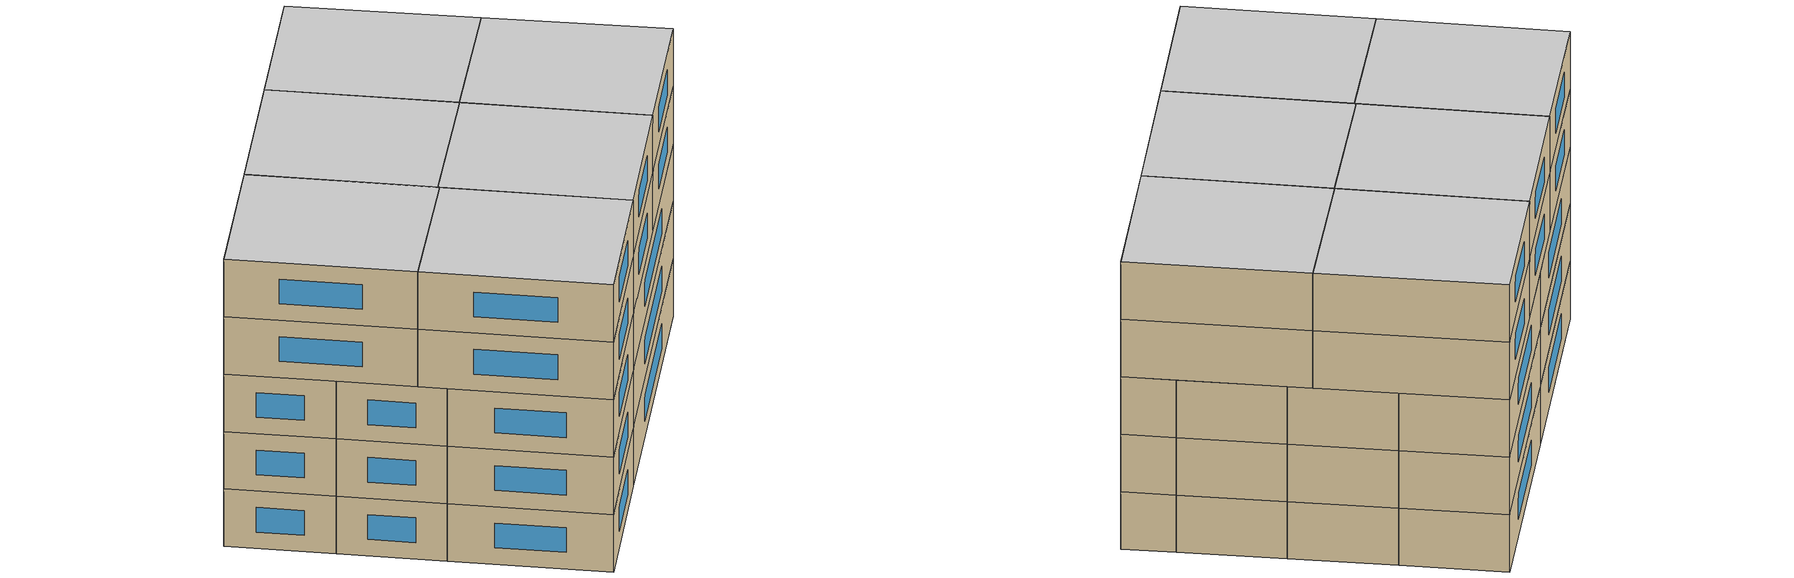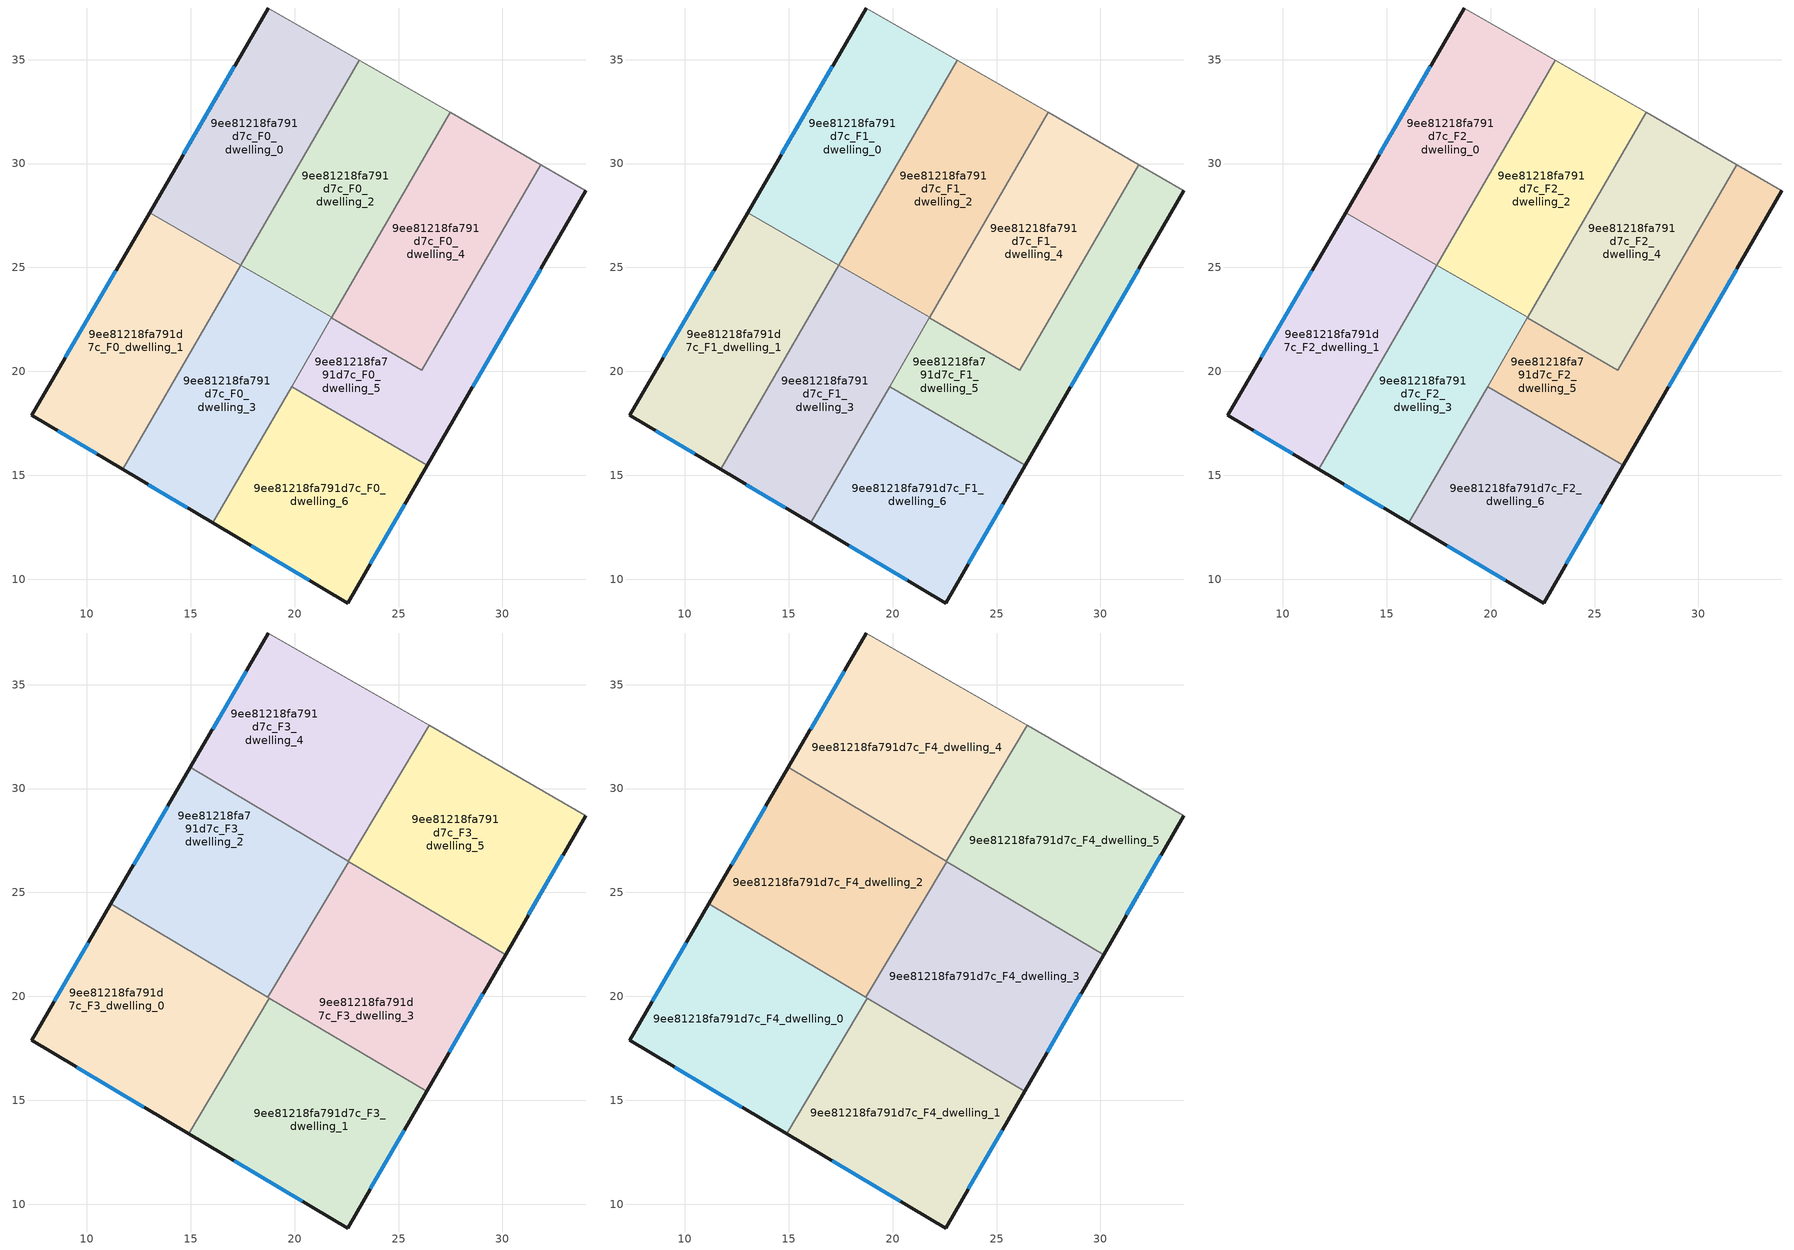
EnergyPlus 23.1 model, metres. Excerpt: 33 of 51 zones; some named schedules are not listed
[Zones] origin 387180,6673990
9ee81218fa791d7c_F0_dwelling_0
 floor ground (EU_floor_Construction): 23.1,34.98 17.4,25.11 13.01,27.64 18.73,37.49 z0
 wall outside (EU_wall_Construction): 18.73,37.49 13.01,27.64 z0:3
 wall adiabatic (EU_wall_Construction): 23.1,34.98 18.73,37.49 z0:3
 wall to 9ee81218fa791d7c_F0_dwelling_1 (EU_wall_Construction): 13.01,27.64 17.4,25.11 z0:3
 wall to 9ee81218fa791d7c_F0_dwelling_2 (EU_wall_Construction): 17.4,25.12 23.1,34.98 z0:3
 window (EU_Window_Construction): 17.1,34.68 14.65,30.46 z0.86:2.14
9ee81218fa791d7c_F0_dwelling_1
 floor ground (EU_floor_Construction): 17.4,25.11 11.72,15.28 7.34,17.88 13.01,27.64 z0
 wall outside (EU_wall_Construction): 13.01,27.64 7.34,17.88 11.72,15.28 z0:3
 wall to 9ee81218fa791d7c_F0_dwelling_3 (EU_wall_Construction): 11.72,15.28 17.4,25.11 z0:3
 window (EU_Window_Construction): 11.39,24.85 8.96,20.67 / 8.59,17.14 10.47,16.02 z0.86:2.14
9ee81218fa791d7c_F0_dwelling_2
 floor ground (EU_floor_Construction): 27.47,32.46 21.78,22.59 17.4,25.12 23.1,34.98 z0
 wall adiabatic (EU_wall_Construction): 27.47,32.46 23.1,34.98 z0:3
 wall to 9ee81218fa791d7c_F0_dwelling_3 (EU_wall_Construction): 17.4,25.12 21.78,22.59 z0:3
 wall to 9ee81218fa791d7c_F0_dwelling_4 (EU_wall_Construction): 21.78,22.59 27.47,32.46 z0:3
9ee81218fa791d7c_F0_dwelling_3
 floor ground (EU_floor_Construction): 21.78,22.59 16.06,12.7 11.72,15.28 17.4,25.12 z0
 wall outside (EU_wall_Construction): 11.72,15.28 16.06,12.7 z0:3
 wall to 9ee81218fa791d7c_F0_dwelling_6 (EU_wall_Construction): 16.06,12.7 19.85,19.27 z0:3
 wall to 9ee81218fa791d7c_F0_dwelling_5 (EU_wall_Construction): 19.85,19.27 21.76,22.57 z0:3
 wall to 9ee81218fa791d7c_F0_dwelling_4 (EU_wall_Construction): 21.76,22.57 21.77,22.59 z0:3
 window (EU_Window_Construction): 12.96,14.54 14.82,13.44 z0.86:2.14
9ee81218fa791d7c_F0_dwelling_4
 floor ground (EU_floor_Construction): 31.84,29.95 26.12,20.05 21.76,22.57 27.47,32.46 z0
 wall adiabatic (EU_wall_Construction): 31.84,29.95 27.47,32.46 z0:3
 wall to 9ee81218fa791d7c_F0_dwelling_5 (EU_wall_Construction): 21.76,22.57 26.12,20.05 31.84,29.95 z0:3
9ee81218fa791d7c_F0_dwelling_5
 floor ground (EU_floor_Construction): 34.02,28.7 26.39,15.49 19.85,19.26 21.76,22.57 26.12,20.05 31.84,29.95 z0
 wall outside (EU_wall_Construction): 26.39,15.49 34.02,28.7 z0:3
 wall adiabatic (EU_wall_Construction): 34.02,28.7 31.84,29.95 z0:3
 wall to 9ee81218fa791d7c_F0_dwelling_6 (EU_wall_Construction): 19.85,19.26 26.39,15.49 z0:3
 window (EU_Window_Construction): 28.57,19.26 31.84,24.93 z0.86:2.14
9ee81218fa791d7c_F0_dwelling_6
 floor ground (EU_floor_Construction): 26.39,15.49 22.55,8.85 16.06,12.7 19.85,19.26 z0
 wall outside (EU_wall_Construction): 16.06,12.7 22.55,8.85 26.39,15.49 z0:3
 window (EU_Window_Construction): 23.65,10.75 25.29,13.59 / 17.92,11.6 20.7,9.95 z0.86:2.14
9ee81218fa791d7c_F1_dwelling_0
 floor to 9ee81218fa791d7c_F0_dwelling_0 (EU_floor_Construction): 23.1,34.98 17.4,25.11 13.01,27.64 18.73,37.49 z3
 wall outside (EU_wall_Construction): 18.73,37.49 13.01,27.64 z3:6
 wall adiabatic (EU_wall_Construction): 23.1,34.98 18.73,37.49 z3:6
 wall to 9ee81218fa791d7c_F1_dwelling_1 (EU_wall_Construction): 13.01,27.64 17.4,25.11 z3:6
 wall to 9ee81218fa791d7c_F1_dwelling_2 (EU_wall_Construction): 17.4,25.12 23.1,34.98 z3:6
 window (EU_Window_Construction): 17.1,34.68 14.65,30.46 z3.86:5.14
9ee81218fa791d7c_F1_dwelling_1
 floor to 9ee81218fa791d7c_F0_dwelling_1 (EU_floor_Construction): 17.4,25.11 11.72,15.28 7.34,17.88 13.01,27.64 z3
 wall outside (EU_wall_Construction): 13.01,27.64 7.34,17.88 11.72,15.28 z3:6
 wall to 9ee81218fa791d7c_F1_dwelling_3 (EU_wall_Construction): 11.72,15.28 17.4,25.11 z3:6
 window (EU_Window_Construction): 11.39,24.85 8.96,20.67 / 8.59,17.14 10.47,16.02 z3.86:5.14
9ee81218fa791d7c_F1_dwelling_2
 floor to 9ee81218fa791d7c_F0_dwelling_2 (EU_floor_Construction): 27.47,32.46 21.78,22.59 17.4,25.12 23.1,34.98 z3
 wall adiabatic (EU_wall_Construction): 27.47,32.46 23.1,34.98 z3:6
 wall to 9ee81218fa791d7c_F1_dwelling_3 (EU_wall_Construction): 17.4,25.12 21.78,22.59 z3:6
 wall to 9ee81218fa791d7c_F1_dwelling_4 (EU_wall_Construction): 21.78,22.59 27.47,32.46 z3:6
9ee81218fa791d7c_F1_dwelling_3
 floor to 9ee81218fa791d7c_F0_dwelling_3 (EU_floor_Construction): 21.78,22.59 16.06,12.7 11.72,15.28 17.4,25.12 z3
 wall outside (EU_wall_Construction): 11.72,15.28 16.06,12.7 z3:6
 wall to 9ee81218fa791d7c_F1_dwelling_6 (EU_wall_Construction): 16.06,12.7 19.85,19.27 z3:6
 wall to 9ee81218fa791d7c_F1_dwelling_5 (EU_wall_Construction): 19.85,19.27 21.76,22.57 z3:6
 wall to 9ee81218fa791d7c_F1_dwelling_4 (EU_wall_Construction): 21.76,22.57 21.77,22.59 z3:6
 window (EU_Window_Construction): 12.96,14.54 14.82,13.44 z3.86:5.14
9ee81218fa791d7c_F1_dwelling_4
 floor to 9ee81218fa791d7c_F0_dwelling_4 (EU_floor_Construction): 31.84,29.95 26.12,20.05 21.76,22.57 27.47,32.46 z3
 wall adiabatic (EU_wall_Construction): 31.84,29.95 27.47,32.46 z3:6
 wall to 9ee81218fa791d7c_F1_dwelling_5 (EU_wall_Construction): 21.76,22.57 26.12,20.05 31.84,29.95 z3:6
9ee81218fa791d7c_F1_dwelling_5
 floor to 9ee81218fa791d7c_F0_dwelling_5 (EU_floor_Construction): 34.02,28.7 26.39,15.49 19.85,19.26 21.76,22.57 26.12,20.05 31.84,29.95 z3
 wall outside (EU_wall_Construction): 26.39,15.49 34.02,28.7 z3:6
 wall adiabatic (EU_wall_Construction): 34.02,28.7 31.84,29.95 z3:6
 wall to 9ee81218fa791d7c_F1_dwelling_6 (EU_wall_Construction): 19.85,19.26 26.39,15.49 z3:6
 window (EU_Window_Construction): 28.57,19.26 31.84,24.93 z3.86:5.14
9ee81218fa791d7c_F1_dwelling_6
 floor to 9ee81218fa791d7c_F0_dwelling_6 (EU_floor_Construction): 26.39,15.49 22.55,8.85 16.06,12.7 19.85,19.26 z3
 wall outside (EU_wall_Construction): 16.06,12.7 22.55,8.85 26.39,15.49 z3:6
 window (EU_Window_Construction): 23.65,10.75 25.29,13.59 / 17.92,11.6 20.7,9.95 z3.86:5.14
9ee81218fa791d7c_F2_dwelling_0
 floor to 9ee81218fa791d7c_F1_dwelling_0 (EU_floor_Construction): 23.1,34.98 17.4,25.11 13.01,27.64 18.73,37.49 z6
 wall outside (EU_wall_Construction): 18.73,37.49 13.01,27.64 z6:9
 wall adiabatic (EU_wall_Construction): 23.1,34.98 18.73,37.49 z6:9
 wall to 9ee81218fa791d7c_F2_dwelling_1 (EU_wall_Construction): 13.01,27.64 17.4,25.11 z6:9
 wall to 9ee81218fa791d7c_F2_dwelling_2 (EU_wall_Construction): 17.4,25.12 23.1,34.98 z6:9
 window (EU_Window_Construction): 17.1,34.68 14.65,30.46 z6.86:8.14
 ceiling adiabatic (EU_roof_Construction): 19.32,28.44 23.1,34.98 18.73,37.49 14.97,31.02 z9
9ee81218fa791d7c_F2_dwelling_1
 floor to 9ee81218fa791d7c_F1_dwelling_1 (EU_floor_Construction): 17.4,25.11 11.72,15.28 7.34,17.88 13.01,27.64 z6
 wall outside (EU_wall_Construction): 13.01,27.64 7.34,17.88 11.72,15.28 z6:9
 wall to 9ee81218fa791d7c_F2_dwelling_3 (EU_wall_Construction): 11.72,15.28 17.4,25.11 z6:9
 window (EU_Window_Construction): 11.39,24.85 8.96,20.67 / 8.59,17.14 10.47,16.02 z6.86:8.14
9ee81218fa791d7c_F2_dwelling_2
 floor to 9ee81218fa791d7c_F1_dwelling_2 (EU_floor_Construction): 27.47,32.46 21.78,22.59 17.4,25.12 23.1,34.98 z6
 wall adiabatic (EU_wall_Construction): 27.47,32.46 23.1,34.98 z6:9
 wall to 9ee81218fa791d7c_F2_dwelling_3 (EU_wall_Construction): 17.4,25.12 21.78,22.59 z6:9
 wall to 9ee81218fa791d7c_F2_dwelling_4 (EU_wall_Construction): 21.78,22.59 27.47,32.46 z6:9
9ee81218fa791d7c_F2_dwelling_3
 floor to 9ee81218fa791d7c_F1_dwelling_3 (EU_floor_Construction): 21.78,22.59 16.06,12.7 11.72,15.28 17.4,25.12 z6
 wall outside (EU_wall_Construction): 11.72,15.28 16.06,12.7 z6:9
 wall to 9ee81218fa791d7c_F2_dwelling_6 (EU_wall_Construction): 16.06,12.7 19.85,19.27 z6:9
 wall to 9ee81218fa791d7c_F2_dwelling_5 (EU_wall_Construction): 19.85,19.27 21.76,22.57 z6:9
 wall to 9ee81218fa791d7c_F2_dwelling_4 (EU_wall_Construction): 21.76,22.57 21.77,22.59 z6:9
 window (EU_Window_Construction): 12.96,14.54 14.82,13.44 z6.86:8.14
9ee81218fa791d7c_F2_dwelling_4
 floor to 9ee81218fa791d7c_F1_dwelling_4 (EU_floor_Construction): 31.84,29.95 26.12,20.05 21.76,22.57 27.47,32.46 z6
 wall adiabatic (EU_wall_Construction): 31.84,29.95 27.47,32.46 z6:9
 wall to 9ee81218fa791d7c_F2_dwelling_5 (EU_wall_Construction): 21.76,22.57 26.12,20.05 31.84,29.95 z6:9
9ee81218fa791d7c_F2_dwelling_5
 floor to 9ee81218fa791d7c_F1_dwelling_5 (EU_floor_Construction): 34.02,28.7 26.39,15.49 19.85,19.26 21.76,22.57 26.12,20.05 31.84,29.95 z6
 wall outside (EU_wall_Construction): 26.39,15.49 34.02,28.7 z6:9
 wall adiabatic (EU_wall_Construction): 34.02,28.7 31.84,29.95 z6:9
 wall to 9ee81218fa791d7c_F2_dwelling_6 (EU_wall_Construction): 19.85,19.26 26.39,15.49 z6:9
 window (EU_Window_Construction): 28.57,19.26 31.84,24.93 z6.86:8.14
9ee81218fa791d7c_F2_dwelling_6
 floor to 9ee81218fa791d7c_F1_dwelling_6 (EU_floor_Construction): 26.39,15.49 22.55,8.85 16.06,12.7 19.85,19.26 z6
 wall outside (EU_wall_Construction): 16.06,12.7 22.55,8.85 26.39,15.49 z6:9
 window (EU_Window_Construction): 23.65,10.75 25.29,13.59 / 17.92,11.6 20.7,9.95 z6.86:8.14
9ee81218fa791d7c_F3_dwelling_0
 floor to 9ee81218fa791d7c_F2_dwelling_1 (EU_floor_Construction): 15.52,21.85 11.72,15.28 7.34,17.88 11.15,24.45 z9
 floor to 9ee81218fa791d7c_F2_dwelling_3 (EU_floor_Construction): 18.78,19.91 14.91,13.39 11.72,15.28 15.52,21.85 z9
 wall outside (EU_wall_Construction): 11.15,24.45 7.34,17.88 14.91,13.39 z9:12
 wall to 9ee81218fa791d7c_F3_dwelling_1 (EU_wall_Construction): 14.91,13.39 18.78,19.91 z9:12
 wall to 9ee81218fa791d7c_F3_dwelling_2 (EU_wall_Construction): 18.71,19.95 11.15,24.45 z9:12
 wall to 9ee81218fa791d7c_F3_dwelling_3 (EU_wall_Construction): 18.78,19.91 18.71,19.95 z9:12
 window (EU_Window_Construction): 9.5,16.6 12.75,14.67 / 10.06,22.57 8.43,19.76 z9.86:11.14
9ee81218fa791d7c_F3_dwelling_1
 floor to 9ee81218fa791d7c_F2_dwelling_6 (EU_floor_Construction): 26.35,15.42 22.55,8.85 16.06,12.7 19.85,19.26 20.71,18.77 z9
 floor to 9ee81218fa791d7c_F2_dwelling_3 (EU_floor_Construction): 19.86,19.28 16.06,12.7 14.91,13.39 18.78,19.91 z9
 wall outside (EU_wall_Construction): 14.91,13.39 22.55,8.85 26.35,15.42 z9:12
 wall to 9ee81218fa791d7c_F3_dwelling_3 (EU_wall_Construction): 26.35,15.42 18.78,19.91 z9:12
 window (EU_Window_Construction): 23.64,10.73 25.26,13.54 / 17.09,12.09 20.37,10.15 z9.86:11.14
9ee81218fa791d7c_F3_dwelling_2
 floor to 9ee81218fa791d7c_F2_dwelling_2 (EU_floor_Construction): 22.6,26.49 20.66,23.24 17.4,25.12 19.32,28.44 z9
 floor to 9ee81218fa791d7c_F2_dwelling_0 (EU_floor_Construction): 19.32,28.44 17.4,25.11 13.01,27.64 14.97,31.02 z9
 floor to 9ee81218fa791d7c_F2_dwelling_1 (EU_floor_Construction): 17.4,25.11 15.52,21.85 11.15,24.45 13.01,27.64 z9
 floor to 9ee81218fa791d7c_F2_dwelling_3 (EU_floor_Construction): 20.66,23.24 18.72,19.96 15.52,21.85 17.4,25.12 z9
 wall outside (EU_wall_Construction): 14.97,31.02 11.15,24.45 z9:12
 wall to 9ee81218fa791d7c_F3_dwelling_3 (EU_wall_Construction): 18.72,19.96 22.6,26.49 z9:12
 wall to 9ee81218fa791d7c_F3_dwelling_4 (EU_wall_Construction): 22.59,26.49 14.97,31.02 z9:12
 wall to 9ee81218fa791d7c_F3_dwelling_5 (EU_wall_Construction): 22.6,26.49 22.59,26.49 z9:12
 window (EU_Window_Construction): 13.88,29.14 12.25,26.32 z9.86:11.14
9ee81218fa791d7c_F3_dwelling_3
 floor to 9ee81218fa791d7c_F2_dwelling_3 (EU_floor_Construction): 21.78,22.59 19.86,19.28 18.72,19.96 20.66,23.24 z9
 floor to 9ee81218fa791d7c_F2_dwelling_5 (EU_floor_Construction): 30.15,22 26.39,15.49 20.71,18.77 19.86,19.28 21.76,22.57 26.12,20.05 27.99,23.29 z9
 floor to 9ee81218fa791d7c_F2_dwelling_6 (EU_floor_Construction): 26.39,15.49 26.35,15.42 20.71,18.77 z9
 floor to 9ee81218fa791d7c_F2_dwelling_4 (EU_floor_Construction): 27.99,23.29 26.12,20.05 21.76,22.57 23.66,25.86 z9
 floor to 9ee81218fa791d7c_F2_dwelling_2 (EU_floor_Construction): 23.66,25.86 21.77,22.59 20.66,23.24 22.6,26.49 z9
 wall outside (EU_wall_Construction): 26.35,15.42 30.15,22 z9:12
 wall to 9ee81218fa791d7c_F3_dwelling_5 (EU_wall_Construction): 30.15,22 22.6,26.49 z9:12
 window (EU_Window_Construction): 27.43,17.3 29.06,20.12 z9.86:11.14
9ee81218fa791d7c_F3_dwelling_4
 floor to 9ee81218fa791d7c_F2_dwelling_2 (EU_floor_Construction): 26.47,33.04 22.59,26.5 19.32,28.44 23.1,34.98 z9
 floor adiabatic (EU_floor_Construction): 23.1,34.98 19.32,28.44 14.97,31.02 18.73,37.49 z9
 wall outside (EU_wall_Construction): 18.73,37.49 14.97,31.02 z9:12
 wall to 9ee81218fa791d7c_F3_dwelling_5 (EU_wall_Construction): 22.59,26.5 26.47,33.04 z9:12
 wall adiabatic (EU_wall_Construction): 26.47,33.04 18.73,37.49 z9:12
 window (EU_Window_Construction): 17.66,35.64 16.05,32.87 z9.86:11.14
9ee81218fa791d7c_F3_dwelling_5
 floor to 9ee81218fa791d7c_F2_dwelling_4 (EU_floor_Construction): 31.84,29.95 27.99,23.29 23.66,25.86 27.47,32.46 z9
 floor to 9ee81218fa791d7c_F2_dwelling_2 (EU_floor_Construction): 27.47,32.46 23.66,25.86 22.59,26.5 26.47,33.04 z9
 floor to 9ee81218fa791d7c_F2_dwelling_5 (EU_floor_Construction): 34.02,28.7 30.15,22 27.99,23.29 31.84,29.95 z9
 wall outside (EU_wall_Construction): 30.15,22 34.02,28.7 z9:12
 wall adiabatic (EU_wall_Construction): 34.02,28.7 26.47,33.04 z9:12
 window (EU_Window_Construction): 31.25,23.92 32.91,26.79 z9.86:11.14
9ee81218fa791d7c_F4_dwelling_0
 floor to 9ee81218fa791d7c_F3_dwelling_0 (EU_floor_Construction): 18.78,19.91 14.91,13.39 7.34,17.88 11.15,24.45 z12
 wall outside (EU_wall_Construction): 11.15,24.45 7.34,17.88 14.91,13.39 z12:15
 wall to 9ee81218fa791d7c_F4_dwelling_1 (EU_wall_Construction): 14.91,13.39 18.78,19.91 z12:15
 wall to 9ee81218fa791d7c_F4_dwelling_2 (EU_wall_Construction): 18.71,19.95 11.15,24.45 z12:15
 wall to 9ee81218fa791d7c_F4_dwelling_3 (EU_wall_Construction): 18.78,19.91 18.71,19.95 z12:15
 window (EU_Window_Construction): 9.5,16.6 12.75,14.67 / 10.06,22.57 8.43,19.76 z12.86:14.14
 ceiling to 9ee81218fa791d7c_F5_dwelling_0 (EU_floor_Construction): 14.91,13.39 18.78,19.91 11.15,24.45 7.34,17.88 z15
9ee81218fa791d7c_F4_dwelling_1
 floor to 9ee81218fa791d7c_F3_dwelling_1 (EU_floor_Construction): 26.35,15.42 22.55,8.85 14.91,13.39 18.78,19.91 z12
 wall outside (EU_wall_Construction): 14.91,13.39 22.55,8.85 26.35,15.42 z12:15
 wall to 9ee81218fa791d7c_F4_dwelling_3 (EU_wall_Construction): 26.35,15.42 18.78,19.91 z12:15
 window (EU_Window_Construction): 23.64,10.73 25.26,13.54 / 17.09,12.09 20.37,10.15 z12.86:14.14
 ceiling to 9ee81218fa791d7c_F5_dwelling_1 (EU_floor_Construction): 22.55,8.85 26.35,15.42 18.78,19.91 14.91,13.39 z15
9ee81218fa791d7c_F4_dwelling_2
 floor to 9ee81218fa791d7c_F3_dwelling_2 (EU_floor_Construction): 22.6,26.49 18.72,19.96 11.15,24.45 14.97,31.02 z12
 wall outside (EU_wall_Construction): 14.97,31.02 11.15,24.45 z12:15
 wall to 9ee81218fa791d7c_F4_dwelling_3 (EU_wall_Construction): 18.72,19.96 22.6,26.49 z12:15
 wall to 9ee81218fa791d7c_F4_dwelling_4 (EU_wall_Construction): 22.59,26.49 14.97,31.02 z12:15
 wall to 9ee81218fa791d7c_F4_dwelling_5 (EU_wall_Construction): 22.6,26.49 22.59,26.49 z12:15
 window (EU_Window_Construction): 13.88,29.14 12.25,26.32 z12.86:14.14
 ceiling to 9ee81218fa791d7c_F5_dwelling_2 (EU_floor_Construction): 18.72,19.96 22.6,26.49 14.97,31.02 11.15,24.45 z15
9ee81218fa791d7c_F4_dwelling_3
 floor to 9ee81218fa791d7c_F3_dwelling_3 (EU_floor_Construction): 30.15,22 26.35,15.42 18.72,19.96 22.6,26.49 z12
 wall outside (EU_wall_Construction): 26.35,15.42 30.15,22 z12:15
 wall to 9ee81218fa791d7c_F4_dwelling_5 (EU_wall_Construction): 30.15,22 22.6,26.49 z12:15
 window (EU_Window_Construction): 27.43,17.3 29.06,20.12 z12.86:14.14
 ceiling to 9ee81218fa791d7c_F5_dwelling_3 (EU_floor_Construction): 26.35,15.42 30.15,22 22.6,26.49 18.72,19.96 z15
9ee81218fa791d7c_F4_dwelling_4
 floor to 9ee81218fa791d7c_F3_dwelling_4 (EU_floor_Construction): 26.47,33.04 22.59,26.5 14.97,31.02 18.73,37.49 z12
 wall outside (EU_wall_Construction): 18.73,37.49 14.97,31.02 z12:15
 wall to 9ee81218fa791d7c_F4_dwelling_5 (EU_wall_Construction): 22.59,26.5 26.47,33.04 z12:15
 wall adiabatic (EU_wall_Construction): 26.47,33.04 18.73,37.49 z12:15
 window (EU_Window_Construction): 17.66,35.64 16.05,32.87 z12.86:14.14
 ceiling to 9ee81218fa791d7c_F5_dwelling_4 (EU_floor_Construction): 22.59,26.5 26.47,33.04 18.73,37.49 14.97,31.02 z15
9ee81218fa791d7c_F4_dwelling_5
 floor to 9ee81218fa791d7c_F3_dwelling_5 (EU_floor_Construction): 34.02,28.7 30.15,22 22.59,26.5 26.47,33.04 z12
 wall outside (EU_wall_Construction): 30.15,22 34.02,28.7 z12:15
 wall adiabatic (EU_wall_Construction): 34.02,28.7 26.47,33.04 z12:15
 window (EU_Window_Construction): 31.25,23.92 32.91,26.79 z12.86:14.14
 ceiling to 9ee81218fa791d7c_F5_dwelling_5 (EU_floor_Construction): 30.15,22 34.02,28.7 26.47,33.04 22.59,26.5 z15
[Building]
EU S2 Campaign: North Axis=0; Terrain=City; Solar Distribution=FullExterior
[Site:Location]
Helsinki-Vantaa.AP: Latitude=60.317; Longitude=24.963; Time Zone=2; Elevation=54.6
[SizingPeriod:WeatherFileDays]
AnnualSizingPeriod: Begin Month=1; Begin Day of Month=1; End Month=12; End Day of Month=31; Day of Week for Start Day=Monday; Use Weather File Daylight Saving Period=No; Use Weather File Rain and Snow Indicators=No
[MATERIAL]
EU_InternalMass_Material: Roughness=MediumRough; Thickness=0.1; Conductivity=1; Density=1800; Specific Heat=900; Thermal Absorptance=0.9; Solar Absorptance=0.7; Visible Absorptance=0.7
[MATERIAL:NOMASS] Roughness=MediumRough; Thermal Absorptance=0.9; Solar Absorptance=0.7; Visible Absorptance=0.7
Name | Thermal Resistance
EU_wall_NoMass | 1.10183
EU_roof_NoMass; EU_floor_NoMass | 1.70606
[WINDOWMATERIAL:SIMPLEGLAZINGSYSTEM]
EU_Window_SimpleGlazing: UFactor=3.11035; Solar Heat Gain Coefficient=0.8; Visible Transmittance=0.8
[CONSTRUCTION]
EU_wall_Construction: EU_wall_NoMass
EU_roof_Construction: EU_roof_NoMass
EU_floor_Construction: EU_floor_NoMass
EU_Window_Construction: EU_Window_SimpleGlazing
EU_InternalMass_Construction: EU_InternalMass_Material
[ZONE] Type=1; Multiplier=1; Ceiling Height=autocalculate; Floor Area=autocalculate; Part of Total Floor Area=Yes
Name | Volume
9ee81218fa791d7c_F0_dwelling_0; 9ee81218fa791d7c_F1_dwelling_0; 9ee81218fa791d7c_F2_dwelling_0 | 172.538
9ee81218fa791d7c_F3_dwelling_0; 9ee81218fa791d7c_F4_dwelling_0 | 201.303
9ee81218fa791d7c_F0_dwelling_1; 9ee81218fa791d7c_F1_dwelling_1; 9ee81218fa791d7c_F2_dwelling_1 | 172.537
9ee81218fa791d7c_F3_dwelling_1; 9ee81218fa791d7c_F4_dwelling_1; 9ee81218fa791d7c_F3_dwelling_4; 9ee81218fa791d7c_F4_dwelling_4 | 201.301
9ee81218fa791d7c_F0_dwelling_2; 9ee81218fa791d7c_F1_dwelling_2; 9ee81218fa791d7c_F2_dwelling_2 | 172.541
9ee81218fa791d7c_F3_dwelling_2; 9ee81218fa791d7c_F4_dwelling_2 | 201.325
9ee81218fa791d7c_F0_dwelling_3; 9ee81218fa791d7c_F1_dwelling_3; 9ee81218fa791d7c_F2_dwelling_3 | 172.539
9ee81218fa791d7c_F3_dwelling_3; 9ee81218fa791d7c_F4_dwelling_3 | 201.313
9ee81218fa791d7c_F0_dwelling_4; 9ee81218fa791d7c_F1_dwelling_4; 9ee81218fa791d7c_F2_dwelling_4 | 172.547
9ee81218fa791d7c_F0_dwelling_5; 9ee81218fa791d7c_F1_dwelling_5; 9ee81218fa791d7c_F2_dwelling_5 | 172.545
9ee81218fa791d7c_F3_dwelling_5; 9ee81218fa791d7c_F4_dwelling_5 | 201.294
9ee81218fa791d7c_F0_dwelling_6; 9ee81218fa791d7c_F1_dwelling_6; 9ee81218fa791d7c_F2_dwelling_6 | 172.554
[INTERNALMASS] Construction=EU_InternalMass_Construction
Name | Zone or ZoneList | Surface Area
9ee81218fa791d7c_F0_dwelling_0_EU_InternalMass | 9ee81218fa791d7c_F0_dwelling_0 | 57.5135
9ee81218fa791d7c_F0_dwelling_1_EU_InternalMass | 9ee81218fa791d7c_F0_dwelling_1 | 57.5136
9ee81218fa791d7c_F0_dwelling_2_EU_InternalMass | 9ee81218fa791d7c_F0_dwelling_2 | 57.5143
9ee81218fa791d7c_F0_dwelling_3_EU_InternalMass | 9ee81218fa791d7c_F0_dwelling_3 | 57.5137
9ee81218fa791d7c_F0_dwelling_4_EU_InternalMass | 9ee81218fa791d7c_F0_dwelling_4 | 57.5149
9ee81218fa791d7c_F0_dwelling_5_EU_InternalMass | 9ee81218fa791d7c_F0_dwelling_5 | 57.5152
9ee81218fa791d7c_F0_dwelling_6_EU_InternalMass | 9ee81218fa791d7c_F0_dwelling_6 | 57.519
9ee81218fa791d7c_F1_dwelling_0_EU_InternalMass | 9ee81218fa791d7c_F1_dwelling_0 | 57.5135
9ee81218fa791d7c_F1_dwelling_1_EU_InternalMass | 9ee81218fa791d7c_F1_dwelling_1 | 57.5136
9ee81218fa791d7c_F1_dwelling_2_EU_InternalMass | 9ee81218fa791d7c_F1_dwelling_2 | 57.5143
9ee81218fa791d7c_F1_dwelling_3_EU_InternalMass | 9ee81218fa791d7c_F1_dwelling_3 | 57.5137
9ee81218fa791d7c_F1_dwelling_4_EU_InternalMass | 9ee81218fa791d7c_F1_dwelling_4 | 57.5149
9ee81218fa791d7c_F1_dwelling_5_EU_InternalMass | 9ee81218fa791d7c_F1_dwelling_5 | 57.5152
9ee81218fa791d7c_F1_dwelling_6_EU_InternalMass | 9ee81218fa791d7c_F1_dwelling_6 | 57.519
9ee81218fa791d7c_F2_dwelling_0_EU_InternalMass | 9ee81218fa791d7c_F2_dwelling_0 | 57.5135
9ee81218fa791d7c_F2_dwelling_1_EU_InternalMass | 9ee81218fa791d7c_F2_dwelling_1 | 57.5136
9ee81218fa791d7c_F2_dwelling_2_EU_InternalMass | 9ee81218fa791d7c_F2_dwelling_2 | 57.5143
9ee81218fa791d7c_F2_dwelling_3_EU_InternalMass | 9ee81218fa791d7c_F2_dwelling_3 | 57.5137
9ee81218fa791d7c_F2_dwelling_4_EU_InternalMass | 9ee81218fa791d7c_F2_dwelling_4 | 57.5149
9ee81218fa791d7c_F2_dwelling_5_EU_InternalMass | 9ee81218fa791d7c_F2_dwelling_5 | 57.5152
9ee81218fa791d7c_F2_dwelling_6_EU_InternalMass | 9ee81218fa791d7c_F2_dwelling_6 | 57.519
9ee81218fa791d7c_F3_dwelling_0_EU_InternalMass | 9ee81218fa791d7c_F3_dwelling_0 | 67.1009
9ee81218fa791d7c_F3_dwelling_1_EU_InternalMass | 9ee81218fa791d7c_F3_dwelling_1 | 67.1003
9ee81218fa791d7c_F3_dwelling_2_EU_InternalMass | 9ee81218fa791d7c_F3_dwelling_2 | 67.1082
9ee81218fa791d7c_F3_dwelling_3_EU_InternalMass | 9ee81218fa791d7c_F3_dwelling_3 | 67.1045
9ee81218fa791d7c_F3_dwelling_4_EU_InternalMass | 9ee81218fa791d7c_F3_dwelling_4 | 67.1003
9ee81218fa791d7c_F3_dwelling_5_EU_InternalMass | 9ee81218fa791d7c_F3_dwelling_5 | 67.0981
9ee81218fa791d7c_F4_dwelling_0_EU_InternalMass | 9ee81218fa791d7c_F4_dwelling_0 | 67.1009
9ee81218fa791d7c_F4_dwelling_1_EU_InternalMass | 9ee81218fa791d7c_F4_dwelling_1 | 67.1003
9ee81218fa791d7c_F4_dwelling_2_EU_InternalMass | 9ee81218fa791d7c_F4_dwelling_2 | 67.1082
9ee81218fa791d7c_F4_dwelling_3_EU_InternalMass | 9ee81218fa791d7c_F4_dwelling_3 | 67.1045
9ee81218fa791d7c_F4_dwelling_4_EU_InternalMass | 9ee81218fa791d7c_F4_dwelling_4 | 67.1003
9ee81218fa791d7c_F4_dwelling_5_EU_InternalMass | 9ee81218fa791d7c_F4_dwelling_5 | 67.0981
[OTHEREQUIPMENT] Fuel Type=Electricity; Design Level Calculation Method=Watts/Area; Power per Zone Floor Area=1; Fraction Latent=0; Fraction Radiant=0; Fraction Lost=0; Carbon Dioxide Generation Rate=0; EndUse Subcategory=EU_Step8_InternalGains
Name | Zone or ZoneList or Space or SpaceList | Schedule
EU_Step8_InternalGain_9ee81218fa791d7c_F0_dwelling_0_f000 | 9ee81218fa791d7c_F0_dwelling_0 | EU_Step8_GainSchedule_9ee81218fa791d7c_F0_dwelling_0_f000
EU_Step8_InternalGain_9ee81218fa791d7c_F0_dwelling_1_f000 | 9ee81218fa791d7c_F0_dwelling_1 | EU_Step8_GainSchedule_9ee81218fa791d7c_F0_dwelling_1_f000
EU_Step8_InternalGain_9ee81218fa791d7c_F0_dwelling_2_f000 | 9ee81218fa791d7c_F0_dwelling_2 | EU_Step8_GainSchedule_9ee81218fa791d7c_F0_dwelling_2_f000
EU_Step8_InternalGain_9ee81218fa791d7c_F0_dwelling_3_f000 | 9ee81218fa791d7c_F0_dwelling_3 | EU_Step8_GainSchedule_9ee81218fa791d7c_F0_dwelling_3_f000
EU_Step8_InternalGain_9ee81218fa791d7c_F0_dwelling_4_f000 | 9ee81218fa791d7c_F0_dwelling_4 | EU_Step8_GainSchedule_9ee81218fa791d7c_F0_dwelling_4_f000
EU_Step8_InternalGain_9ee81218fa791d7c_F0_dwelling_5_f000 | 9ee81218fa791d7c_F0_dwelling_5 | EU_Step8_GainSchedule_9ee81218fa791d7c_F0_dwelling_5_f000
EU_Step8_InternalGain_9ee81218fa791d7c_F0_dwelling_6_f000 | 9ee81218fa791d7c_F0_dwelling_6 | EU_Step8_GainSchedule_9ee81218fa791d7c_F0_dwelling_6_f000
EU_Step8_InternalGain_9ee81218fa791d7c_F1_dwelling_0_f000 | 9ee81218fa791d7c_F1_dwelling_0 | EU_Step8_GainSchedule_9ee81218fa791d7c_F1_dwelling_0_f000
EU_Step8_InternalGain_9ee81218fa791d7c_F1_dwelling_1_f000 | 9ee81218fa791d7c_F1_dwelling_1 | EU_Step8_GainSchedule_9ee81218fa791d7c_F1_dwelling_1_f000
EU_Step8_InternalGain_9ee81218fa791d7c_F1_dwelling_2_f000 | 9ee81218fa791d7c_F1_dwelling_2 | EU_Step8_GainSchedule_9ee81218fa791d7c_F1_dwelling_2_f000
EU_Step8_InternalGain_9ee81218fa791d7c_F1_dwelling_3_f000 | 9ee81218fa791d7c_F1_dwelling_3 | EU_Step8_GainSchedule_9ee81218fa791d7c_F1_dwelling_3_f000
EU_Step8_InternalGain_9ee81218fa791d7c_F1_dwelling_4_f000 | 9ee81218fa791d7c_F1_dwelling_4 | EU_Step8_GainSchedule_9ee81218fa791d7c_F1_dwelling_4_f000
EU_Step8_InternalGain_9ee81218fa791d7c_F1_dwelling_5_f000 | 9ee81218fa791d7c_F1_dwelling_5 | EU_Step8_GainSchedule_9ee81218fa791d7c_F1_dwelling_5_f000
EU_Step8_InternalGain_9ee81218fa791d7c_F1_dwelling_6_f000 | 9ee81218fa791d7c_F1_dwelling_6 | EU_Step8_GainSchedule_9ee81218fa791d7c_F1_dwelling_6_f000
EU_Step8_InternalGain_9ee81218fa791d7c_F2_dwelling_0_f000 | 9ee81218fa791d7c_F2_dwelling_0 | EU_Step8_GainSchedule_9ee81218fa791d7c_F2_dwelling_0_f000
EU_Step8_InternalGain_9ee81218fa791d7c_F2_dwelling_1_f000 | 9ee81218fa791d7c_F2_dwelling_1 | EU_Step8_GainSchedule_9ee81218fa791d7c_F2_dwelling_1_f000
EU_Step8_InternalGain_9ee81218fa791d7c_F2_dwelling_2_f000 | 9ee81218fa791d7c_F2_dwelling_2 | EU_Step8_GainSchedule_9ee81218fa791d7c_F2_dwelling_2_f000
EU_Step8_InternalGain_9ee81218fa791d7c_F2_dwelling_3_f000 | 9ee81218fa791d7c_F2_dwelling_3 | EU_Step8_GainSchedule_9ee81218fa791d7c_F2_dwelling_3_f000
EU_Step8_InternalGain_9ee81218fa791d7c_F2_dwelling_4_f000 | 9ee81218fa791d7c_F2_dwelling_4 | EU_Step8_GainSchedule_9ee81218fa791d7c_F2_dwelling_4_f000
EU_Step8_InternalGain_9ee81218fa791d7c_F2_dwelling_5_f000 | 9ee81218fa791d7c_F2_dwelling_5 | EU_Step8_GainSchedule_9ee81218fa791d7c_F2_dwelling_5_f000
EU_Step8_InternalGain_9ee81218fa791d7c_F2_dwelling_6_f000 | 9ee81218fa791d7c_F2_dwelling_6 | EU_Step8_GainSchedule_9ee81218fa791d7c_F2_dwelling_6_f000
EU_Step8_InternalGain_9ee81218fa791d7c_F3_dwelling_0_f000 | 9ee81218fa791d7c_F3_dwelling_0 | EU_Step8_GainSchedule_9ee81218fa791d7c_F3_dwelling_0_f000
EU_Step8_InternalGain_9ee81218fa791d7c_F3_dwelling_1_f000 | 9ee81218fa791d7c_F3_dwelling_1 | EU_Step8_GainSchedule_9ee81218fa791d7c_F3_dwelling_1_f000
EU_Step8_InternalGain_9ee81218fa791d7c_F3_dwelling_2_f000 | 9ee81218fa791d7c_F3_dwelling_2 | EU_Step8_GainSchedule_9ee81218fa791d7c_F3_dwelling_2_f000
EU_Step8_InternalGain_9ee81218fa791d7c_F3_dwelling_3_f000 | 9ee81218fa791d7c_F3_dwelling_3 | EU_Step8_GainSchedule_9ee81218fa791d7c_F3_dwelling_3_f000
EU_Step8_InternalGain_9ee81218fa791d7c_F3_dwelling_4_f000 | 9ee81218fa791d7c_F3_dwelling_4 | EU_Step8_GainSchedule_9ee81218fa791d7c_F3_dwelling_4_f000
EU_Step8_InternalGain_9ee81218fa791d7c_F3_dwelling_5_f000 | 9ee81218fa791d7c_F3_dwelling_5 | EU_Step8_GainSchedule_9ee81218fa791d7c_F3_dwelling_5_f000
EU_Step8_InternalGain_9ee81218fa791d7c_F4_dwelling_0_f000 | 9ee81218fa791d7c_F4_dwelling_0 | EU_Step8_GainSchedule_9ee81218fa791d7c_F4_dwelling_0_f000
EU_Step8_InternalGain_9ee81218fa791d7c_F4_dwelling_1_f000 | 9ee81218fa791d7c_F4_dwelling_1 | EU_Step8_GainSchedule_9ee81218fa791d7c_F4_dwelling_1_f000
EU_Step8_InternalGain_9ee81218fa791d7c_F4_dwelling_2_f000 | 9ee81218fa791d7c_F4_dwelling_2 | EU_Step8_GainSchedule_9ee81218fa791d7c_F4_dwelling_2_f000
EU_Step8_InternalGain_9ee81218fa791d7c_F4_dwelling_3_f000 | 9ee81218fa791d7c_F4_dwelling_3 | EU_Step8_GainSchedule_9ee81218fa791d7c_F4_dwelling_3_f000
EU_Step8_InternalGain_9ee81218fa791d7c_F4_dwelling_4_f000 | 9ee81218fa791d7c_F4_dwelling_4 | EU_Step8_GainSchedule_9ee81218fa791d7c_F4_dwelling_4_f000
EU_Step8_InternalGain_9ee81218fa791d7c_F4_dwelling_5_f000 | 9ee81218fa791d7c_F4_dwelling_5 | EU_Step8_GainSchedule_9ee81218fa791d7c_F4_dwelling_5_f000
[ZONEVENTILATION:DESIGNFLOWRATE] Schedule=EU_AlwaysOn; Design Flow Rate Calculation Method=AirChanges/Hour; Air Changes per Hour=0.756316; Ventilation Type=Natural; Fan Pressure Rise=0; Fan Total Efficiency=1; Constant Term Coefficient=1; Temperature Term Coefficient=0; Velocity Term Coefficient=0; Velocity Squared Term Coefficient=0; Minimum Indoor Temperature=-100; Maximum Indoor Temperature=100; Delta Temperature=-100; Minimum Outdoor Temperature=-100; Maximum Outdoor Temperature=100; Maximum Wind Speed=40
Name | Zone or ZoneList or Space or SpaceList
EU_ConstantAir_9ee81218fa791d7c_F0_dwelling_0 | 9ee81218fa791d7c_F0_dwelling_0
EU_ConstantAir_9ee81218fa791d7c_F0_dwelling_1 | 9ee81218fa791d7c_F0_dwelling_1
EU_ConstantAir_9ee81218fa791d7c_F0_dwelling_2 | 9ee81218fa791d7c_F0_dwelling_2
EU_ConstantAir_9ee81218fa791d7c_F0_dwelling_3 | 9ee81218fa791d7c_F0_dwelling_3
EU_ConstantAir_9ee81218fa791d7c_F0_dwelling_4 | 9ee81218fa791d7c_F0_dwelling_4
EU_ConstantAir_9ee81218fa791d7c_F0_dwelling_5 | 9ee81218fa791d7c_F0_dwelling_5
EU_ConstantAir_9ee81218fa791d7c_F0_dwelling_6 | 9ee81218fa791d7c_F0_dwelling_6
EU_ConstantAir_9ee81218fa791d7c_F1_dwelling_0 | 9ee81218fa791d7c_F1_dwelling_0
EU_ConstantAir_9ee81218fa791d7c_F1_dwelling_1 | 9ee81218fa791d7c_F1_dwelling_1
EU_ConstantAir_9ee81218fa791d7c_F1_dwelling_2 | 9ee81218fa791d7c_F1_dwelling_2
EU_ConstantAir_9ee81218fa791d7c_F1_dwelling_3 | 9ee81218fa791d7c_F1_dwelling_3
EU_ConstantAir_9ee81218fa791d7c_F1_dwelling_4 | 9ee81218fa791d7c_F1_dwelling_4
EU_ConstantAir_9ee81218fa791d7c_F1_dwelling_5 | 9ee81218fa791d7c_F1_dwelling_5
EU_ConstantAir_9ee81218fa791d7c_F1_dwelling_6 | 9ee81218fa791d7c_F1_dwelling_6
EU_ConstantAir_9ee81218fa791d7c_F2_dwelling_0 | 9ee81218fa791d7c_F2_dwelling_0
EU_ConstantAir_9ee81218fa791d7c_F2_dwelling_1 | 9ee81218fa791d7c_F2_dwelling_1
EU_ConstantAir_9ee81218fa791d7c_F2_dwelling_2 | 9ee81218fa791d7c_F2_dwelling_2
EU_ConstantAir_9ee81218fa791d7c_F2_dwelling_3 | 9ee81218fa791d7c_F2_dwelling_3
EU_ConstantAir_9ee81218fa791d7c_F2_dwelling_4 | 9ee81218fa791d7c_F2_dwelling_4
EU_ConstantAir_9ee81218fa791d7c_F2_dwelling_5 | 9ee81218fa791d7c_F2_dwelling_5
EU_ConstantAir_9ee81218fa791d7c_F2_dwelling_6 | 9ee81218fa791d7c_F2_dwelling_6
EU_ConstantAir_9ee81218fa791d7c_F3_dwelling_0 | 9ee81218fa791d7c_F3_dwelling_0
EU_ConstantAir_9ee81218fa791d7c_F3_dwelling_1 | 9ee81218fa791d7c_F3_dwelling_1
EU_ConstantAir_9ee81218fa791d7c_F3_dwelling_2 | 9ee81218fa791d7c_F3_dwelling_2
EU_ConstantAir_9ee81218fa791d7c_F3_dwelling_3 | 9ee81218fa791d7c_F3_dwelling_3
EU_ConstantAir_9ee81218fa791d7c_F3_dwelling_4 | 9ee81218fa791d7c_F3_dwelling_4
EU_ConstantAir_9ee81218fa791d7c_F3_dwelling_5 | 9ee81218fa791d7c_F3_dwelling_5
EU_ConstantAir_9ee81218fa791d7c_F4_dwelling_0 | 9ee81218fa791d7c_F4_dwelling_0
EU_ConstantAir_9ee81218fa791d7c_F4_dwelling_1 | 9ee81218fa791d7c_F4_dwelling_1
EU_ConstantAir_9ee81218fa791d7c_F4_dwelling_2 | 9ee81218fa791d7c_F4_dwelling_2
EU_ConstantAir_9ee81218fa791d7c_F4_dwelling_3 | 9ee81218fa791d7c_F4_dwelling_3
EU_ConstantAir_9ee81218fa791d7c_F4_dwelling_4 | 9ee81218fa791d7c_F4_dwelling_4
EU_ConstantAir_9ee81218fa791d7c_F4_dwelling_5 | 9ee81218fa791d7c_F4_dwelling_5
[HVACTEMPLATE:ZONE:IDEALLOADSAIRSYSTEM] System Availability Schedule=EU_AlwaysOn; Maximum Heating Supply Air Temperature=50; Minimum Cooling Supply Air Temperature=13; Maximum Heating Supply Air Humidity Ratio=0.0156; Minimum Cooling Supply Air Humidity Ratio=0.0077; Heating Limit=NoLimit; Cooling Limit=NoLimit; Heating Availability Schedule=EU_AlwaysOn; Cooling Availability Schedule=EU_CoolingOff; Dehumidification Control Type=ConstantSensibleHeatRatio; Cooling Sensible Heat Ratio=0.7; Dehumidification Setpoint=60; Humidification Control Type=None; Humidification Setpoint=30; Outdoor Air Method=None; Outdoor Air Flow Rate per Person=0.00944; Outdoor Air Flow Rate per Zone Floor Area=0; Outdoor Air Flow Rate per Zone=0; Demand Controlled Ventilation Type=None; Outdoor Air Economizer Type=NoEconomizer; Heat Recovery Type=None; Sensible Heat Recovery Effectiveness=0.7; Latent Heat Recovery Effectiveness=0.65
Name | Template Thermostat
9ee81218fa791d7c_F0_dwelling_0 | EU_HeatOnly_9ee81218fa791d7c_F0_dwelling_0
9ee81218fa791d7c_F0_dwelling_1 | EU_HeatOnly_9ee81218fa791d7c_F0_dwelling_1
9ee81218fa791d7c_F0_dwelling_2 | EU_HeatOnly_9ee81218fa791d7c_F0_dwelling_2
9ee81218fa791d7c_F0_dwelling_3 | EU_HeatOnly_9ee81218fa791d7c_F0_dwelling_3
9ee81218fa791d7c_F0_dwelling_4 | EU_HeatOnly_9ee81218fa791d7c_F0_dwelling_4
9ee81218fa791d7c_F0_dwelling_5 | EU_HeatOnly_9ee81218fa791d7c_F0_dwelling_5
9ee81218fa791d7c_F0_dwelling_6 | EU_HeatOnly_9ee81218fa791d7c_F0_dwelling_6
9ee81218fa791d7c_F1_dwelling_0 | EU_HeatOnly_9ee81218fa791d7c_F1_dwelling_0
9ee81218fa791d7c_F1_dwelling_1 | EU_HeatOnly_9ee81218fa791d7c_F1_dwelling_1
9ee81218fa791d7c_F1_dwelling_2 | EU_HeatOnly_9ee81218fa791d7c_F1_dwelling_2
9ee81218fa791d7c_F1_dwelling_3 | EU_HeatOnly_9ee81218fa791d7c_F1_dwelling_3
9ee81218fa791d7c_F1_dwelling_4 | EU_HeatOnly_9ee81218fa791d7c_F1_dwelling_4
9ee81218fa791d7c_F1_dwelling_5 | EU_HeatOnly_9ee81218fa791d7c_F1_dwelling_5
9ee81218fa791d7c_F1_dwelling_6 | EU_HeatOnly_9ee81218fa791d7c_F1_dwelling_6
9ee81218fa791d7c_F2_dwelling_0 | EU_HeatOnly_9ee81218fa791d7c_F2_dwelling_0
9ee81218fa791d7c_F2_dwelling_1 | EU_HeatOnly_9ee81218fa791d7c_F2_dwelling_1
9ee81218fa791d7c_F2_dwelling_2 | EU_HeatOnly_9ee81218fa791d7c_F2_dwelling_2
9ee81218fa791d7c_F2_dwelling_3 | EU_HeatOnly_9ee81218fa791d7c_F2_dwelling_3
9ee81218fa791d7c_F2_dwelling_4 | EU_HeatOnly_9ee81218fa791d7c_F2_dwelling_4
9ee81218fa791d7c_F2_dwelling_5 | EU_HeatOnly_9ee81218fa791d7c_F2_dwelling_5
9ee81218fa791d7c_F2_dwelling_6 | EU_HeatOnly_9ee81218fa791d7c_F2_dwelling_6
9ee81218fa791d7c_F3_dwelling_0 | EU_HeatOnly_9ee81218fa791d7c_F3_dwelling_0
9ee81218fa791d7c_F3_dwelling_1 | EU_HeatOnly_9ee81218fa791d7c_F3_dwelling_1
9ee81218fa791d7c_F3_dwelling_2 | EU_HeatOnly_9ee81218fa791d7c_F3_dwelling_2
9ee81218fa791d7c_F3_dwelling_3 | EU_HeatOnly_9ee81218fa791d7c_F3_dwelling_3
9ee81218fa791d7c_F3_dwelling_4 | EU_HeatOnly_9ee81218fa791d7c_F3_dwelling_4
9ee81218fa791d7c_F3_dwelling_5 | EU_HeatOnly_9ee81218fa791d7c_F3_dwelling_5
9ee81218fa791d7c_F4_dwelling_0 | EU_HeatOnly_9ee81218fa791d7c_F4_dwelling_0
9ee81218fa791d7c_F4_dwelling_1 | EU_HeatOnly_9ee81218fa791d7c_F4_dwelling_1
9ee81218fa791d7c_F4_dwelling_2 | EU_HeatOnly_9ee81218fa791d7c_F4_dwelling_2
9ee81218fa791d7c_F4_dwelling_3 | EU_HeatOnly_9ee81218fa791d7c_F4_dwelling_3
9ee81218fa791d7c_F4_dwelling_4 | EU_HeatOnly_9ee81218fa791d7c_F4_dwelling_4
9ee81218fa791d7c_F4_dwelling_5 | EU_HeatOnly_9ee81218fa791d7c_F4_dwelling_5
[SIZING:ZONE] Zone Cooling Design Supply Air Temperature Input Method=SupplyAirTemperature; Zone Cooling Design Supply Air Temperature=13; Zone Heating Design Supply Air Temperature Input Method=SupplyAirTemperature; Zone Heating Design Supply Air Temperature=50; Zone Cooling Design Supply Air Humidity Ratio=0.008; Zone Heating Design Supply Air Humidity Ratio=0.008; Cooling Design Air Flow Method=DesignDay; Cooling Design Air Flow Rate=0; Cooling Minimum Air Flow per Zone Floor Area=0.000762; Cooling Minimum Air Flow=0; Cooling Minimum Air Flow Fraction=0.2; Heating Design Air Flow Method=DesignDay; Heating Design Air Flow Rate=0; Heating Maximum Air Flow per Zone Floor Area=0.002032; Heating Maximum Air Flow=0.141576; Heating Maximum Air Flow Fraction=0.3; Account for Dedicated Outdoor Air System=No; Dedicated Outdoor Air System Control Strategy=NeutralSupplyAir; Dedicated Outdoor Air Low Setpoint Temperature for Design=autosize; Dedicated Outdoor Air High Setpoint Temperature for Design=autosize; Zone Load Sizing Method=Sensible Load Only No Latent Load; Zone Latent Cooling Design Supply Air Humidity Ratio Input Method=HumidityRatioDifference; Zone Cooling Design Supply Air Humidity Ratio Difference=0.005; Zone Latent Heating Design Supply Air Humidity Ratio Input Method=HumidityRatioDifference; Zone Humidification Design Supply Air Humidity Ratio Difference=0.005
9ee81218fa791d7c_F0_dwelling_0; 9ee81218fa791d7c_F0_dwelling_1; 9ee81218fa791d7c_F0_dwelling_2; 9ee81218fa791d7c_F0_dwelling_3; 9ee81218fa791d7c_F0_dwelling_4; 9ee81218fa791d7c_F0_dwelling_5; 9ee81218fa791d7c_F0_dwelling_6; 9ee81218fa791d7c_F1_dwelling_0; 9ee81218fa791d7c_F1_dwelling_1; 9ee81218fa791d7c_F1_dwelling_2; 9ee81218fa791d7c_F1_dwelling_3; 9ee81218fa791d7c_F1_dwelling_4; 9ee81218fa791d7c_F1_dwelling_5; 9ee81218fa791d7c_F1_dwelling_6; 9ee81218fa791d7c_F2_dwelling_0; 9ee81218fa791d7c_F2_dwelling_1; 9ee81218fa791d7c_F2_dwelling_2; 9ee81218fa791d7c_F2_dwelling_3; 9ee81218fa791d7c_F2_dwelling_4; 9ee81218fa791d7c_F2_dwelling_5; 9ee81218fa791d7c_F2_dwelling_6; 9ee81218fa791d7c_F3_dwelling_0; 9ee81218fa791d7c_F3_dwelling_1; 9ee81218fa791d7c_F3_dwelling_2; 9ee81218fa791d7c_F3_dwelling_3; 9ee81218fa791d7c_F3_dwelling_4; 9ee81218fa791d7c_F3_dwelling_5; 9ee81218fa791d7c_F4_dwelling_0; 9ee81218fa791d7c_F4_dwelling_1; 9ee81218fa791d7c_F4_dwelling_2; 9ee81218fa791d7c_F4_dwelling_3; 9ee81218fa791d7c_F4_dwelling_4; 9ee81218fa791d7c_F4_dwelling_5
[SCHEDULE:FILE] Column Number=1; Rows to Skip at Top=0; Number of Hours of Data=8760; Column Separator=Comma; Interpolate to Timestep=No; Minutes per Item=60; Adjust Schedule for Daylight Savings=Yes
Name | File
EU_Step8_GainSchedule_9ee81218fa791d7c_F0_dwelling_0_f000 | ../../schedules/9ee81218fa791d7c/9ee81218fa791d7c_F0_dwelling_0_f000_gain.csv
EU_Step8_GainSchedule_9ee81218fa791d7c_F0_dwelling_1_f000 | ../../schedules/9ee81218fa791d7c/9ee81218fa791d7c_F0_dwelling_1_f000_gain.csv
EU_Step8_GainSchedule_9ee81218fa791d7c_F0_dwelling_2_f000 | ../../schedules/9ee81218fa791d7c/9ee81218fa791d7c_F0_dwelling_2_f000_gain.csv
EU_Step8_GainSchedule_9ee81218fa791d7c_F0_dwelling_3_f000 | ../../schedules/9ee81218fa791d7c/9ee81218fa791d7c_F0_dwelling_3_f000_gain.csv
EU_Step8_GainSchedule_9ee81218fa791d7c_F0_dwelling_4_f000 | ../../schedules/9ee81218fa791d7c/9ee81218fa791d7c_F0_dwelling_4_f000_gain.csv
EU_Step8_GainSchedule_9ee81218fa791d7c_F0_dwelling_5_f000 | ../../schedules/9ee81218fa791d7c/9ee81218fa791d7c_F0_dwelling_5_f000_gain.csv
EU_Step8_GainSchedule_9ee81218fa791d7c_F0_dwelling_6_f000 | ../../schedules/9ee81218fa791d7c/9ee81218fa791d7c_F0_dwelling_6_f000_gain.csv
EU_Step8_GainSchedule_9ee81218fa791d7c_F1_dwelling_0_f000 | ../../schedules/9ee81218fa791d7c/9ee81218fa791d7c_F1_dwelling_0_f000_gain.csv
EU_Step8_GainSchedule_9ee81218fa791d7c_F1_dwelling_1_f000 | ../../schedules/9ee81218fa791d7c/9ee81218fa791d7c_F1_dwelling_1_f000_gain.csv
EU_Step8_GainSchedule_9ee81218fa791d7c_F1_dwelling_2_f000 | ../../schedules/9ee81218fa791d7c/9ee81218fa791d7c_F1_dwelling_2_f000_gain.csv
EU_Step8_GainSchedule_9ee81218fa791d7c_F1_dwelling_3_f000 | ../../schedules/9ee81218fa791d7c/9ee81218fa791d7c_F1_dwelling_3_f000_gain.csv
EU_Step8_GainSchedule_9ee81218fa791d7c_F1_dwelling_4_f000 | ../../schedules/9ee81218fa791d7c/9ee81218fa791d7c_F1_dwelling_4_f000_gain.csv
EU_Step8_GainSchedule_9ee81218fa791d7c_F1_dwelling_5_f000 | ../../schedules/9ee81218fa791d7c/9ee81218fa791d7c_F1_dwelling_5_f000_gain.csv
EU_Step8_GainSchedule_9ee81218fa791d7c_F1_dwelling_6_f000 | ../../schedules/9ee81218fa791d7c/9ee81218fa791d7c_F1_dwelling_6_f000_gain.csv
EU_Step8_GainSchedule_9ee81218fa791d7c_F2_dwelling_0_f000 | ../../schedules/9ee81218fa791d7c/9ee81218fa791d7c_F2_dwelling_0_f000_gain.csv
EU_Step8_GainSchedule_9ee81218fa791d7c_F2_dwelling_1_f000 | ../../schedules/9ee81218fa791d7c/9ee81218fa791d7c_F2_dwelling_1_f000_gain.csv
EU_Step8_GainSchedule_9ee81218fa791d7c_F2_dwelling_2_f000 | ../../schedules/9ee81218fa791d7c/9ee81218fa791d7c_F2_dwelling_2_f000_gain.csv
EU_Step8_GainSchedule_9ee81218fa791d7c_F2_dwelling_3_f000 | ../../schedules/9ee81218fa791d7c/9ee81218fa791d7c_F2_dwelling_3_f000_gain.csv
EU_Step8_GainSchedule_9ee81218fa791d7c_F2_dwelling_4_f000 | ../../schedules/9ee81218fa791d7c/9ee81218fa791d7c_F2_dwelling_4_f000_gain.csv
EU_Step8_GainSchedule_9ee81218fa791d7c_F2_dwelling_5_f000 | ../../schedules/9ee81218fa791d7c/9ee81218fa791d7c_F2_dwelling_5_f000_gain.csv
EU_Step8_GainSchedule_9ee81218fa791d7c_F2_dwelling_6_f000 | ../../schedules/9ee81218fa791d7c/9ee81218fa791d7c_F2_dwelling_6_f000_gain.csv
EU_Step8_GainSchedule_9ee81218fa791d7c_F3_dwelling_0_f000 | ../../schedules/9ee81218fa791d7c/9ee81218fa791d7c_F3_dwelling_0_f000_gain.csv
EU_Step8_GainSchedule_9ee81218fa791d7c_F3_dwelling_1_f000 | ../../schedules/9ee81218fa791d7c/9ee81218fa791d7c_F3_dwelling_1_f000_gain.csv
EU_Step8_GainSchedule_9ee81218fa791d7c_F3_dwelling_2_f000 | ../../schedules/9ee81218fa791d7c/9ee81218fa791d7c_F3_dwelling_2_f000_gain.csv
EU_Step8_GainSchedule_9ee81218fa791d7c_F3_dwelling_3_f000 | ../../schedules/9ee81218fa791d7c/9ee81218fa791d7c_F3_dwelling_3_f000_gain.csv
EU_Step8_GainSchedule_9ee81218fa791d7c_F3_dwelling_4_f000 | ../../schedules/9ee81218fa791d7c/9ee81218fa791d7c_F3_dwelling_4_f000_gain.csv
EU_Step8_GainSchedule_9ee81218fa791d7c_F3_dwelling_5_f000 | ../../schedules/9ee81218fa791d7c/9ee81218fa791d7c_F3_dwelling_5_f000_gain.csv
EU_Step8_GainSchedule_9ee81218fa791d7c_F4_dwelling_0_f000 | ../../schedules/9ee81218fa791d7c/9ee81218fa791d7c_F4_dwelling_0_f000_gain.csv
EU_Step8_GainSchedule_9ee81218fa791d7c_F4_dwelling_1_f000 | ../../schedules/9ee81218fa791d7c/9ee81218fa791d7c_F4_dwelling_1_f000_gain.csv
EU_Step8_GainSchedule_9ee81218fa791d7c_F4_dwelling_2_f000 | ../../schedules/9ee81218fa791d7c/9ee81218fa791d7c_F4_dwelling_2_f000_gain.csv
